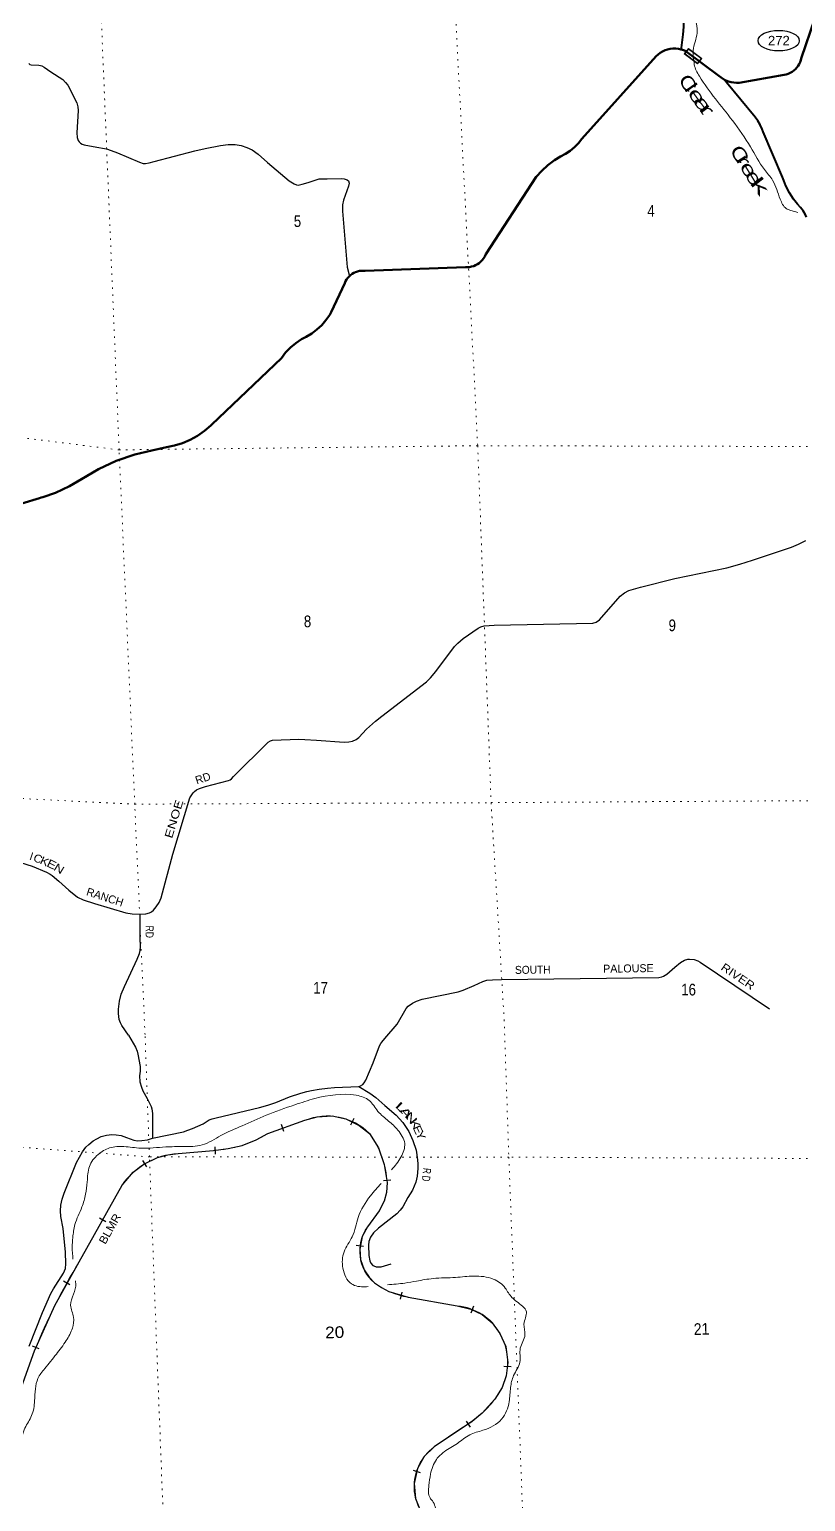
# Model space of a CAD drawing. Header units: feet. Extents: x 751810 to 1010326, y -353855 to -161247.
# Drawn here: x 925569 to 937197, y -217253 to -195181 of the extents above; entities that cross this region are included whole.
import ezdxf
from ezdxf.enums import TextEntityAlignment as Align

# ---------------------------------------------------------------- set-up
doc = ezdxf.new("R2010")
doc.units = ezdxf.units.FT
doc.header["$LTSCALE"] = 70
doc.linetypes.add('DOTTED', pattern=[1.5, 0.3, -1.2])
for name, color, linetype, lineweight in [('17', 7, 'Continuous', 25), ('23', 7, 'Continuous', 70), ('26', 7, 'Continuous', 40), ('29', 7, 'Continuous', 25), ('34', 7, 'Continuous', 25), ('39', 7, 'Continuous', 13), ('59', 7, 'Continuous', 13), ('7', 7, 'DOTTED', 13)]:
    doc.layers.add(name, color=color, linetype=linetype, lineweight=lineweight)
doc.layers.add('30', color=7, linetype='Continuous')
doc.layers.add('41', color=7, linetype='Continuous')

msp = doc.modelspace()

# ---------------------------------------------------------------- linework, layer by layer
at = {"layer": '17'}
msp.add_ellipse((936794.36, -195348.89), major_axis=(-309.24, 1), ratio=0.500121, dxfattribs=at)
at = {"layer": '23'}
for points in [[(935980.54, -195934.39), (936002.52, -195945.69), (936041.49, -195960.82), (936081.84, -195971.78), (936123.1, -195978.47), (936164.85, -195980.81), (936202.41, -195979.18), (936875.16, -195861.14), (936906.55, -195854.73), (936937.11, -195845.08), (936966.48, -195832.29), (936994.36, -195816.5), (937020.43, -195797.88), (937044.42, -195776.64), (937066.05, -195753.01), (937085.09, -195727.24), (937101.34, -195699.63), (937114.61, -195670.46), (937124.76, -195640.08), (937130.14, -195617.28), (937333.72, -195014.3)], [(925453.54, -202288.45), (925718.03, -202208.68), (925743.03, -202199.1), (925768.03, -202192.6), (925960.16, -202126.94), (926168.3, -202030.48), (926348.36, -201923.99), (926601.71, -201772.09), (926869.55, -201647.51), (927148.94, -201551.61), (927403.15, -201491.56), (927621.55, -201442.78), (927744.18, -201418.95), (927863.64, -201382.44), (927978.64, -201333.64), (928087.9, -201273.08), (928190.24, -201201.44), (928284.52, -201119.49), (928299.83, -201104.45), (929343.35, -200108.08), (929407.19, -200026.22), (929479.23, -199951.49), (929558.69, -199884.69), (929644.7, -199826.57), (929715.12, -199787.97), (929798.63, -199738.15), (929876.47, -199679.88), (929947.8, -199613.78), (930011.83, -199540.6), (930067.85, -199461.12), (930091.52, -199421.35), (930294.11, -198983.66), (930305.89, -198956.32), (930320.46, -198930.37), (930337.67, -198906.09), (930357.32, -198883.73), (930379.2, -198863.56), (930403.07, -198845.77), (930428.66, -198830.59), (930455.71, -198818.16), (930483.9, -198808.62), (930512.94, -198802.09), (930542.5, -198798.62), (930572.26, -198798.27), (930599.42, -198800.68), (932099.88, -198745.11), (932131.59, -198745.82), (932163.2, -198743.21), (932194.37, -198737.31), (932224.75, -198728.19), (932254.01, -198715.94), (932281.83, -198700.7), (932307.9, -198682.64), (932331.94, -198661.95), (932353.69, -198638.86), (932372.9, -198613.62), (932389.38, -198586.52), (932402.92, -198557.84), (932406.77, -198547.97), (933162.71, -197391.42), (933244.96, -197298.22), (933336.51, -197214.14), (933436.34, -197140.08), (933526.84, -197085.66), (933600.88, -197046.66), (933670.43, -197000.13), (933734.74, -196946.59), (933793.1, -196886.62), (933844.87, -196820.88), (933845.76, -196819.62), (934958.57, -195581.24), (934988.45, -195554.08), (935021.01, -195530.19), (935055.89, -195509.84), (935092.7, -195493.24), (935131.05, -195480.59), (935170.51, -195472.01), (935210.65, -195467.6)], [(935210.65, -195467.6), (935251.03, -195467.42), (935291.2, -195471.45), (935330.74, -195479.66), (935335.84, -195481.29)], [(935980.54, -195934.39), (935965.34, -195926.58), (935930.36, -195903.68), (935897.96, -195877.26), (935409.31, -195509.82), (935406.17, -195508.22), (935369.2, -195491.96), (935335.84, -195481.29)]]:
    msp.add_lwpolyline(points, dxfattribs=at)
at = {"layer": '26'}
for points in [[(935335.84, -195481.29), (935338.9, -195455), (935357.61, -195294.52), (935363.3, -195257.51), (935373.05, -195140.84), (935370.54, -195023.78), (935355.82, -194907.63), (935224.79, -194454.3), (935221.29, -194436.16), (935205.58, -194376.79), (935183.75, -194319.38), (935156.03, -194264.57), (935122.74, -194212.96), (935084.24, -194165.11), (935040.94, -194121.55), (934712.94, -193763.13), (934600.31, -193660.33)], [(937211.24, -197994.8), (937193.78, -197958.54), (937160.16, -197901.53), (937120.77, -197848.35), (937076.03, -197799.57), (937018.43, -197726.61), (936955.74, -197629.65), (936903.54, -197526.66), (936871.93, -197443.79), (936862.43, -197418.88), (936851.75, -197393.79), (936562.14, -196713.46), (936548.5, -196676.4), (936518.84, -196612.47), (936482.66, -196551.99), (936440.36, -196495.63), (936014.31, -195975.61), (935980.54, -195934.39)]]:
    msp.add_lwpolyline(points, dxfattribs=at)
at = {"layer": '29'}
msp.add_line((935620.12, -209165.72), (936658.33, -209867.56), dxfattribs=at)
for points in [[(925557.22, -195693.51), (925574.52, -195704.64), (925594.3, -195710.82), (925708.01, -195715.77), (925735.2, -195719.48), (925754.98, -195725.66), (925787.11, -195745.44), (925890.93, -195814.69), (926068.91, -195933.4), (926110.94, -195974.21), (926143.07, -196017.48), (926276.55, -196279.63), (926292.63, -196342.7), (926296.33, -196398.34), (926276.55, -196729.74), (926281.51, -196800.23), (926296.33, -196843.5), (926311.17, -196867), (926334.66, -196885.55), (926358.14, -196900.39), (926387.8, -196910.28), (926578.13, -196947.37), (926694.33, -196965.92), (926736.33, -196977.05), (926889.59, -197031.46), (927215.89, -197169.95), (927273.99, -197188.51), (927309.82, -197189.73), (927360.51, -197181.09), (927438.36, -197160.06), (928046.45, -197001.78), (928199.71, -196967.15), (928430.87, -196921.41), (928545.78, -196907.8), (928650.87, -196906.57), (928738.59, -196922.64), (928823.9, -196951.09), (928906.68, -196986.94), (928994.47, -197050.01), (929134.1, -197174.89)], [(929134.1, -197174.89), (929459.19, -197450.65), (929535.82, -197497.64), (929570.43, -197512.48), (929592.67, -197514.95), (929656.94, -197502.59), (929745.94, -197475.38), (929909.08, -197420.97), (929963.46, -197418.5), (930027.74, -197420.97), (930240.32, -197416.03), (930284.82, -197420.97), (930326.84, -197433.34), (930349.09, -197450.65), (930356.5, -197487.75), (930349.09, -197529.79), (930274.93, -197742.48), (930260.1, -197809.25), (930260.1, -197905.7), (930329.31, -198746.56), (930363.92, -198880.11)], [(935238.69, -203413.28), (935626.78, -203331.67), (936017.35, -203252.53), (936212.64, -203200.6), (936402.98, -203138.77), (936986.36, -202940.91), (937092.66, -202896.4), (937198.95, -202841.99)], [(930845.99, -205475.88), (931515.91, -204961.47), (931577.7, -204904.59), (931659.28, -204808.13), (931936.14, -204432.22), (931988.05, -204380.28), (932064.68, -204313.51), (932292.1, -204160.17), (932334.12, -204135.44), (932381.09, -204120.6), (932529.41, -204110.71), (934007.65, -204081.03), (934062.02, -204066.2), (934111.47, -204031.57), (934417.99, -203680.38), (934482.26, -203625.98), (934551.48, -203591.35), (934724.52, -203541.89), (935238.69, -203413.28)], [(927227.08, -208445.96), (927313.56, -208438.7), (927365.48, -208423.86), (927395.14, -208409.02), (927427.27, -208384.29), (927466.83, -208337.3), (927511.32, -208270.52), (927543.46, -208201.27), (927716.5, -207548.37), (927973.58, -206702.55), (927999.32, -206654.73), (928024.04, -206625.05), (928039.39, -206609.09), (928072.26, -206583.05), (928116.08, -206559.75), (928207.85, -206530.98), (928552.02, -206440.4), (928574.87, -206430.94), (928594.04, -206415.67), (928626.18, -206381.05), (929145.29, -205866.63), (929179.89, -205846.85), (929209.56, -205836.96), (929605.07, -205822.12), (929696.53, -205824.59), (929867.1, -205836.96), (930282.39, -205866.63), (930351.6, -205864.16), (930410.93, -205851.79), (930462.84, -205827.06), (930504.86, -205797.39), (930618.57, -205673.73), (930752.06, -205550.07), (930845.99, -205475.88)], [(924140.54, -207544.09), (924273.07, -207652.26), (924357.11, -207691.83), (924455.99, -207711.61), (924500.49, -207716.56), (924619.14, -207716.56), (925187.69, -207632.47), (925271.74, -207632.47), (925305.76, -207635.47), (925340.95, -207642.36), (925607.92, -207726.45), (925825.45, -207815.48), (925879.6, -207843.76), (925909.5, -207864.95), (926008.38, -207949.03), (926156.7, -208087.53), (926290.18, -208191.4), (926374.23, -208230.97), (926542.32, -208285.38), (927011.99, -208423.87), (927105.93, -208438.71), (927227.08, -208445.96)], [(927053.67, -210260.04), (926955.13, -210115.49), (926932.89, -210075.93), (926913.11, -210026.46), (926903.23, -209937.43), (926903.22, -209868.18), (926918.06, -209749.47), (926945.25, -209645.6), (926992.22, -209531.84), (927185.03, -209121.3), (927219.63, -209037.21), (927229.52, -208992.7), (927234.47, -208935.81), (927229.52, -208804.74), (927227.08, -208445.96)], [(931077.73, -210096.1), (931211.86, -209858.29), (931241.52, -209826.14), (931305.79, -209779.15), (931370.06, -209749.47), (931454.11, -209719.8), (931990.52, -209608.5), (932067.16, -209586.25), (932230.31, -209517), (932363.79, -209457.64), (932423.12, -209437.86), (932504.69, -209427.96), (932640.65, -209423.02), (934998.91, -209393.34), (935043.42, -209385.92), (935070.62, -209376.03), (935117.56, -209343.88), (935236.22, -209240.01), (935322.76, -209170.76), (935384.54, -209136.13), (935434, -209121.29), (935458.72, -209121.29), (935527.91, -209126.24), (935584.79, -209146.02), (935620.12, -209165.72)], [(930501.9, -211031.52), (930530.81, -211021), (930562.33, -210999.98), (930584.68, -210972.37), (930607.01, -210934.25), (930717.37, -210673.98), (930814.6, -210421.6), (930831.69, -210386.09), (930847.46, -210366.38), (930893.43, -210308.55), (931077.73, -210096.1)], [(927053.67, -210260.04), (927159.42, -210440), (927183.07, -210500.47), (927193.58, -210542.53), (927225.12, -210729.19), (927225.12, -210797.55), (927217.23, -210868.53), (927222.49, -210960.54), (927246.14, -211039.41), (927269.79, -211094.62), (927332.85, -211210.3), (927393.29, -211331.23), (927403.8, -211365.41), (927411.69, -211436.39), (927411.4, -211805.57)], [(927411.4, -211805.57), (927876.8, -211707.18), (927942.48, -211686.13), (928013.44, -211659.86), (928171.1, -211591.5), (928260.45, -211531.04), (928305.11, -211512.62), (928365.56, -211499.49), (929017.24, -211344.38), (929138.1, -211310.19), (929258.99, -211268.14), (929466.58, -211184.01), (929634.75, -211128.8), (929726.71, -211105.13), (929792.42, -211092), (929908.02, -211070.95), (930036.78, -211052.55), (930139.27, -211044.67), (930501.9, -211031.52)], [(930501.9, -211031.52), (930667.46, -211128.79), (930756.8, -211194.51), (930893.45, -211312.82), (931061.62, -211460.04), (931161.48, -211567.83), (931250.82, -211701.91), (931313.89, -211841.24), (931361.18, -211985.84), (931384.83, -212130.43), (931390.09, -212196.16), (931387.46, -212259.25), (931376.95, -212374.92), (931355.93, -212464.31), (931306, -212585.24), (931240.31, -212695.66), (931161.47, -212835), (931124.68, -212882.32), (931072.13, -212937.53), (930798.85, -213153.11), (930725.27, -213221.46), (930677.97, -213289.82), (930654.32, -213355.53), (930646.44, -213410.75), (930651.69, -213563.23), (930667.46, -213644.72), (930683.23, -213678.91), (930714.76, -213713.08), (930730.53, -213720.96), (930762.06, -213731.49), (930804.1, -213734.11), (930840.89, -213731.49), (930988.05, -213689.42)], [(926074.18, -213158.39), (926040.01, -212979.61), (926034.75, -212895.49), (926040.01, -212811.36), (926058.4, -212716.71), (926087.31, -212629.96), (926271.25, -212169.88), (926363.22, -212006.89), (926415.77, -211941.16), (926457.82, -211899.1), (926520.88, -211846.52), (926576.07, -211812.34), (926644.39, -211778.17), (926723.22, -211757.13), (926802.05, -211749.25), (926867.74, -211751.88), (926943.95, -211765.02), (927022.78, -211793.94), (927130.52, -211836), (927185.7, -211843.89), (927254.02, -211841.26), (927335.48, -211828.12), (927411.4, -211805.57)], [(925564.4, -214925.07), (925764.11, -214420.3), (925890.24, -214131.12), (925927.02, -214062.76), (926079.43, -213826.15), (926108.33, -213757.8), (926116.22, -213689.45), (926110.97, -213515.93), (926074.18, -213158.39)]]:
    msp.add_lwpolyline(points, dxfattribs=at)
at = {"layer": '34', "lineweight": 13}
for p, q in [((929139.49, -211732.43), (929694.5, -211536.84)), ((927795.09, -212032.64), (928324.88, -211988.97)), ((926312.13, -213657.15), (926957.44, -212507.5)), ((930809.3, -212894.11), (930632.62, -213135.38)), ((931242.8, -214189.18), (931976.66, -214320.15)), ((925201.91, -216237.92), (925642.21, -214994.53)), ((932066.29, -216140.34), (931633.22, -216434.65))]:
    msp.add_line(p, q, dxfattribs=at)
at = {"layer": '34'}
for p, q in [((929381, -211704.04), (929344.24, -211599.72)), ((930383.99, -211603.92), (930431.42, -211503.99)), ((928357.85, -212043.6), (928350.27, -211933.25)), ((927325.9, -212233.03), (927269.21, -212138.06)), ((930872.27, -212439.75), (930982.39, -212429.3)), ((926712.36, -213058.75), (926615.91, -213004.61)), ((930465.97, -213409.38), (930575.78, -213422.59)), ((926173.55, -214001.61), (926077.3, -213947.12)), ((931126.05, -214219.29), (931154.02, -214112.27)), ((932184.65, -214423.01), (932224.91, -214319.98)), ((925715.8, -214962.89), (925613.44, -214920.97)), ((932677.52, -215221.57), (932787.9, -215228.63)), ((932111.26, -216045.77), (932172.3, -216138.02)), ((931316.55, -216782.55), (931421.52, -216817.4))]:
    msp.add_line(p, q, dxfattribs=at)
for points in [[(925201.91, -216237.92), (925642.21, -214994.53), (925946.76, -214310.95), (926312.13, -213657.15), (926957.44, -212507.5), (927121.43, -212313.68), (927282.98, -212193.14), (927485.6, -212094.51), (927641.67, -212053.41), (927795.09, -212032.64), (928324.88, -211988.97), (928545.26, -211960.26), (928753.36, -211913.68), (928964.2, -211828.76), (929139.49, -211732.43), (929694.5, -211536.84), (929881.48, -211483.55), (930103.27, -211469.85), (930311.37, -211516.42), (930508.52, -211612.31), (930664.79, -211734.48), (930796.02, -211949.3), (930880.9, -212201.36), (930928.3, -212471.16), (930919.24, -212617.8), (930883.64, -212749.31), (930809.3, -212894.11), (930632.62, -213135.38), (930555.06, -213278.08), (930516.73, -213467.12), (930530.42, -213623.28), (930585.19, -213779.45), (930656.38, -213889.04), (930738.77, -213973.21), (930845.31, -214045.2), (930954.84, -214102.74), (931242.8, -214189.18), (931976.66, -214320.15), (932181.52, -214365.75), (932354.02, -214447.94), (932501.88, -214573.97), (932615.91, -214732.18), (932707.24, -214930.14), (932737.36, -215165.76), (932712.72, -215368.5), (932649.74, -215543.84), (932539.44, -215717.79), (932354.03, -215927.41), (932211.64, -216041.1), (932066.29, -216140.34), (932061.03, -216143.91)], [(932061.03, -216143.91), (931633.22, -216434.65), (931480.55, -216579.46), (931380.63, -216756.16), (931334.08, -216980.82), (931350.51, -217205.48), (931424.44, -217380.83)]]:
    msp.add_lwpolyline(points, dxfattribs=at)
at = {"layer": '34', "lineweight": 13}
for centre, radius, start, end in [((930032.67, -212357.24), 887.36, 44.57253, 112.40114), ((928259.95, -210361.18), 1629.08, 272.28417, 302.67672), ((929523.48, -212558.19), 1407.52, 3.54522, 35.81899), ((927864.27, -213130.91), 1100.45, 93.60447, 145.49294), ((930142.05, -212478.15), 786.29, 328.06146, 0.50987), ((931137.29, -213497.08), 620.9, 144.37056, 230.07056), ((934170.18, -218429.87), 9193.9, 148.72683, 158.05879), ((931422.5, -213073.67), 1129.89, 232.76185, 260.84885), ((931922.34, -215106.33), 788.06, 28.34497, 86.04724), ((931857.35, -215169.09), 875.39, 321.18581, 29.94121), ((931235.76, -214734.17), 1633.12, 300.5676, 322.96573), ((932062.67, -217027.02), 731.66, 125.94091, 238.93368)]:
    msp.add_arc(centre, radius, start, end, dxfattribs=at)
at = {"layer": '39'}
for points in [[(934454.02, -193530.63), (934750.31, -193665.21), (934980.95, -193877.58), (935092.61, -194029.23), (935342.48, -194341.75), (935459.59, -194670.57), (935524.97, -194958.71), (935571.83, -195235.34), (935513.18, -195495.16), (935525.6, -195653.38)], [(935525.6, -195653.38), (935529.76, -195706.24), (935605.8, -195881.18), (935846.38, -196220.2), (936100.65, -196544.68), (936371.27, -196941.19), (936579.58, -197281.23), (936703.66, -197442.55), (936817.39, -197727.14), (936908.45, -197865.33), (936969.89, -197893.62), (937080.29, -197923.55)], [(926221.06, -213618.83), (926219.77, -213579.4), (926211.5, -213511.18), (926209.2, -213440.75), (926218.54, -213295.39), (926250.42, -213100.95), (926354.44, -212835.62), (926410.57, -212644.41), (926434.74, -212460.29), (926467.38, -212227.54), (926596.4, -212050.03), (926770.26, -211951.63), (926984.87, -211930.44), (927237.18, -211954.35), (927610.84, -211935.98), (927872.28, -211931.38), (928157.17, -211905.86), (928438.26, -211763.63), (928753.44, -211618.25), (929116.48, -211459.22), (929544.03, -211304.09), (929842.71, -211207.61)], [(929842.71, -211207.61), (930464.96, -211160.89), (930658.67, -211239.11), (930788.75, -211402.02), (930950.46, -211547.77), (931087.65, -211682.25), (931190.77, -211882.31), (931135.16, -212089.63), (930994.72, -212278.6)], [(930836.42, -212482.78), (930679.14, -212666.73), (930494.61, -212993.13), (930405.46, -213282.13), (930282.03, -213507.8), (930265.93, -213754.11), (930394.29, -213987.59), (930597, -214033.28), (930642.94, -214028.88)], [(921711.7, -213413.7), (921539.18, -213633.12), (921345.47, -213863.13), (921205.68, -214018.83), (921080.81, -214200.23), (921010.31, -214444.3), (920967.99, -214627), (920943.22, -214793.01), (920967.16, -214971.51), (921035.06, -215140.51), (921213.34, -215362.27), (921452.81, -215547.76), (921625.92, -215672.99), (921841.5, -215927.77), (922001.75, -216152.13), (922167.68, -216303.79), (922326.39, -216419.43), (922635.56, -216582.47), (922938.4, -216675.22), (923310.31, -216787.85), (923566.53, -216870.05), (923894.35, -216988.16), (924176.17, -217053.4), (924423.47, -217047.25), (924581.6, -217021.89), (924684.25, -216977.71), (924824.43, -216878.9), (924943.03, -216752.11), (925153.76, -216612.19), (925321.07, -216497.89), (925413.67, -216375.97), (925500.91, -216151.5), (925601.46, -215964.86), (925646.49, -215741.77), (925658.73, -215562.08), (925695.95, -215407.75), (925797.75, -215259.34), (925971.75, -215042.07), (926120.01, -214837.74), (926212.52, -214651.37), (926229.37, -214489.65), (926185.27, -214309.8), (926228.12, -214143.19), (926263.13, -213982.89), (926256.45, -213944.07)], [(930931.82, -214001.4), (931194.8, -213977.29), (931368.88, -213947.37), (931617.14, -213908.96), (931954.62, -213891.78), (932225.65, -213872.76), (932518.87, -213917.48), (932698.34, -214052.58), (932745, -214125.57), (932865.85, -214252.53), (933013.75, -214406.8), (932977.59, -214593.33), (932992.83, -214751.97), (932922.96, -214953.72), (932917.73, -215163.4), (932823.61, -215361.91), (932777.19, -215542.74), (932755.96, -215754.96), (932643.77, -216016.53), (932363.54, -216184.92), (932164.51, -216251.92), (931981.58, -216380.85), (931782.45, -216506.27), (931667.47, -216620.87), (931578.09, -216841.39), (931553.53, -217013.43), (931571.63, -217198.17), (931607.32, -217243.33), (931665.49, -217422.71), (931679.26, -217474.64), (931732.07, -217551.46), (931846.61, -217608.12), (932106.62, -217621.7), (932309.44, -217608.96), (932431.42, -217647.24), (932695.37, -217781.56), (932958.19, -217819.23), (933125.83, -217900.32), (933160.18, -218151), (933141.28, -218373.22), (933123.63, -218633.68), (933100.01, -218896.35), (933107.04, -219111.67), (933184.36, -219322.66), (933293.11, -219510.45), (933453.5, -219738.84), (933554.99, -219868.5)]]:
    msp.add_spline(points, degree=3, dxfattribs=at)
at = {"layer": '59'}
for points in [[(935443.6, -195464.03), (935642.98, -195614.84), (935579.64, -195698.59), (935380.25, -195547.77)], [(935391.46, -195546.21), (935445.15, -195475.24), (935631.76, -195616.39), (935578.08, -195687.37)]]:
    msp.add_lwpolyline(points, close=True, dxfattribs=at)
at = {"layer": '7'}
for points in [[(931923.02, -194367.39), (932285.06, -201421.64), (932485.8, -206774.02), (932681.71, -210030.55)], [(927300.21, -210250.02), (927146.12, -206795.96), (926912.32, -201484.93), (926628.22, -194601.53)], [(941218.75, -201524.5), (937648.04, -201435.23), (932285.06, -201421.64), (926912.32, -201484.93), (921709.32, -200829.43), (916706.63, -201095.91)], [(915055.52, -206754.08), (916459.67, -206674.82), (921791.6, -206532.2), (927146.12, -206795.96), (932485.8, -206774.02), (937875.6, -206740.42), (941438.38, -206843.92)], [(932681.71, -210030.55), (932750.91, -212088.69), (932960.43, -217456.54), (933182.17, -222767.57), (933412.42, -228092.43), (933665.96, -234500.33), (933883.82, -239815.52), (934110.37, -245150.57), (934346.28, -250525.61), (934594.67, -255762.23)], [(929286.71, -255978.72), (929048.08, -250706.48), (928811.15, -245361.7), (928530.06, -240020.39), (928316.88, -234725.19), (928022.63, -228056.74), (927812.4, -222666.76), (927569.79, -217394.69), (927366.2, -212085.07), (927300.21, -210250.02)], [(941657.42, -212148.91), (938067.88, -212112.68), (932750.91, -212088.69), (927366.2, -212085.07), (921934.04, -211676.07), (917839.36, -211911.82)]]:
    msp.add_lwpolyline(points, dxfattribs=at)

# ---------------------------------------------------------------- texts
at = {"layer": '17', "width": 1.05}
msp.add_text('272', height=140, dxfattribs=at).set_placement((936797.27, -195417.2), align=Align.CENTER)
at = {"layer": '30'}
for s, rotation, p in [('RD', 18.144, (928076.37, -206500.68)), ('RANCH', 342.063, (926410.8, -208158.72)), ('PALOUSE', 0.721, (934164.42, -209323.84))]:
    msp.add_text(s, height=120, rotation=rotation, dxfattribs=at).set_placement(p)
for s, rotation, width, p in [('ENOE   ', 73.094, 1.3, (927704.75, -207318.63)), ('RD', 270.39, 0.8, (927308.25, -208617.55)), ('SOUTH', 0.721, 0.95, (932844.16, -209342)), ('RIVER', 325.941, 1.15, (935917.53, -209270.44))]:
    msp.add_text(s, height=120, rotation=rotation, dxfattribs=dict(at, width=width)).set_placement(p)
msp.add_text('I', height=120, rotation=341.517, dxfattribs=at).set_placement((925579.91, -207634.5), align=Align.CENTER)
for s, rotation, width, p in [('C', 335.742, 1.1, (925671.45, -207667.15)), ('K', 335.242, 1.15, (925770.68, -207708.54)), ('E', 334.52, 1.25, (925876.35, -207752.73)), ('N', 328.625, 1.25, (925981.99, -207815.35)), ('L', 316.8, 2, (931099.98, -211389.34)), ('A', 312.813, 1.8, (931167.71, -211464.42)), ('N', 311.813, 1.55, (931241.98, -211541.43)), ('K', 303.676, 1.4, (931294.88, -211623.76)), ('E', 294.355, 1.2, (931334.92, -211703.14)), ('Y', 294.355, 1.2, (931377.01, -211788.43)), ('R', 264.808, 0.75, (931464.96, -212290.42)), ('D', 263.767, 0.75, (931453.46, -212402.82))]:
    msp.add_text(s, height=120, rotation=rotation, dxfattribs=dict(at, width=width)).set_placement(p, align=Align.CENTER)
at = {"layer": '34', "width": 1.1}
msp.add_text('BLMR', height=120, rotation=60.694, dxfattribs=at).set_placement((926705.43, -213405.92))
at = {"layer": '41'}
for s, rotation, width, p in [('C', 301.909, 1.35, (935283.54, -195929.55)), ('l', 304.405, 1.4, (935373.82, -196073.85)), ('e', 305.477, 1.65, (935420.45, -196136.99)), ('a', 306.538, 1.8, (935499.9, -196251.64)), ('r', 308.38, 1.95, (935586.7, -196372.51)), ('C', 303.654, 1.4, (936052.08, -196997.19)), ('r', 302.446, 1.75, (936141.91, -197129.88)), ('e', 301.603, 1.55, (936201.49, -197233.41)), ('e', 301.288, 1.5, (936279.76, -197359.44)), ('k', 307.508, 1.95, (936354.27, -197485.85))]:
    msp.add_text(s, height=200, rotation=rotation, dxfattribs=dict(at, width=width)).set_placement(p)
at = {"layer": '7', "width": 0.85}
for s, p in [('5', (929529.5, -198142.28)), ('4', (934825.85, -197988.88)), ('8', (929679.97, -204143.09)), ('9', (935144.62, -204202.17)), ('17', (929819.95, -209637.64)), ('16', (935333.88, -209664.26))]:
    msp.add_text(s, height=175, dxfattribs=at).set_placement(p)
at = {"layer": '7'}
for s, width, p in [('20', 1.1, (930001.86, -214806.89)), ('21', 0.9, (935524.73, -214756.41))]:
    msp.add_text(s, height=175, rotation=1.89, dxfattribs=dict(at, width=width)).set_placement(p)

doc.saveas('drawing.dxf')
